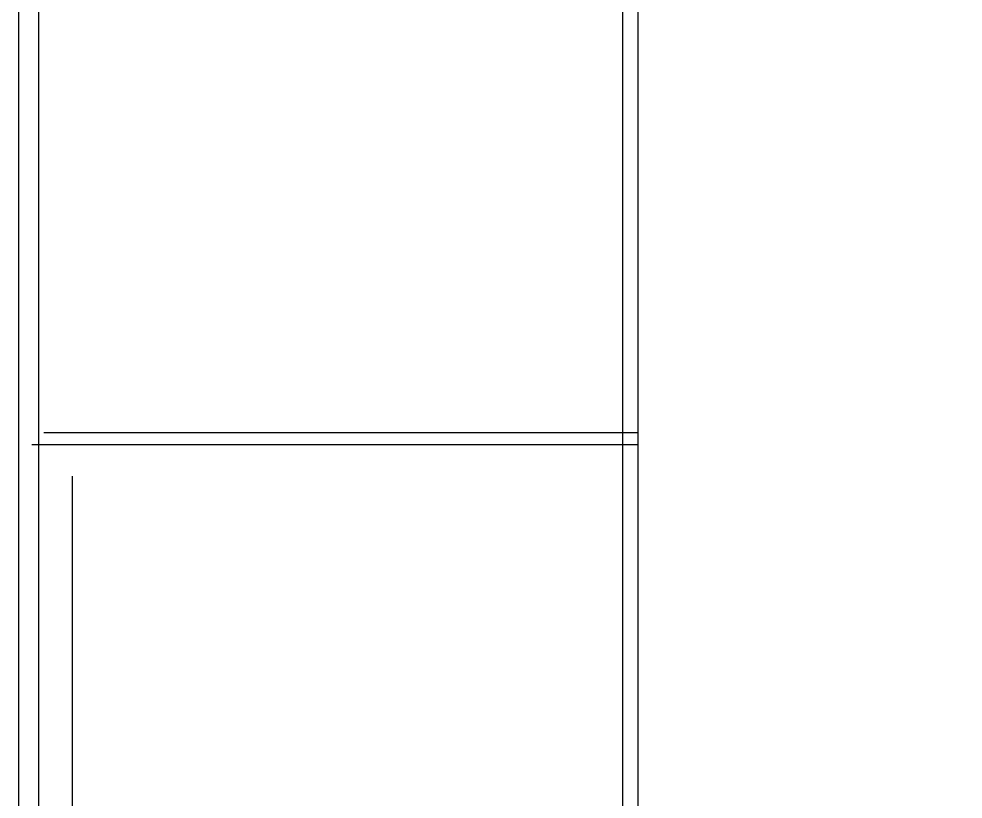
# Model space of a CAD drawing. Header units: millimetres. Extents: x 1309 to 1714, y 898 to 1242.
# Drawn here: x 1319.67 to 1328.96, y 1159.48 to 1167.15 of the extents above; entities that cross this region are included whole.
import ezdxf

# ---------------------------------------------------------------- set-up
doc = ezdxf.new("R2010")
doc.units = ezdxf.units.MM
doc.linetypes.add('DASHDOT', pattern=[25.4, 12.7, -6.35, 0, -6.35])
doc.layers.add('1- muro de carga', color=5, linetype='Continuous')
doc.layers.add('ejes', color=140, linetype='DASHDOT')

# ---------------------------------------------------------------- blocks, each defined once
blk = doc.blocks.new('planta conjunto')
at = {"layer": '1- muro de carga', "lineweight": 25}
blk.add_lwpolyline([(0, 0), (0, 80), (141.0822, 80), (162.5672, 0)], close=True, dxfattribs=at)
for points in [[(6.0901, 0.1975), (0.1975, 0.1975), (0.1975, 79.8025), (140.9227, 79.8025), (162.306, 0.1975), (7.2907, 0.1975)], [(5.9399, 19.8262), (0.2922, 19.8262), (0.2922, 19.9762), (6.09, 19.9762), (6.09, 5.0236), (5.9399, 5.0236), (5.9399, 19.8262)], [(6.0901, 10.1422), (0.2449, 10.1422)], [(6.0901, 10.0237), (0.1264, 10.0237)]]:
    blk.add_lwpolyline(points, dxfattribs=at)
at = {"layer": 'ejes'}
blk.add_line((0.5229, 86.216), (0.5229, 0.4739), dxfattribs=at)

msp = doc.modelspace()

# ---------------------------------------------------------------- linework, layer by layer
at = {"layer": '1- muro de carga', "lineweight": 25}
msp.add_lwpolyline([(1319.66725, 1152.93578), (1319.66725, 1232.93578), (1460.74948, 1232.93578), (1482.23447, 1152.93578)], close=True, dxfattribs=at)
msp.add_lwpolyline([(1325.7573, 1153.13325), (1319.86472, 1153.13325), (1319.86472, 1232.7383), (1460.58996, 1232.7383), (1481.97323, 1153.13326), (1326.95795, 1153.13326)], dxfattribs=at)

# ---------------------------------------------------------------- block references
msp.add_blockref('planta conjunto', (1319.66725, 1152.93578))

doc.saveas('drawing.dxf')
